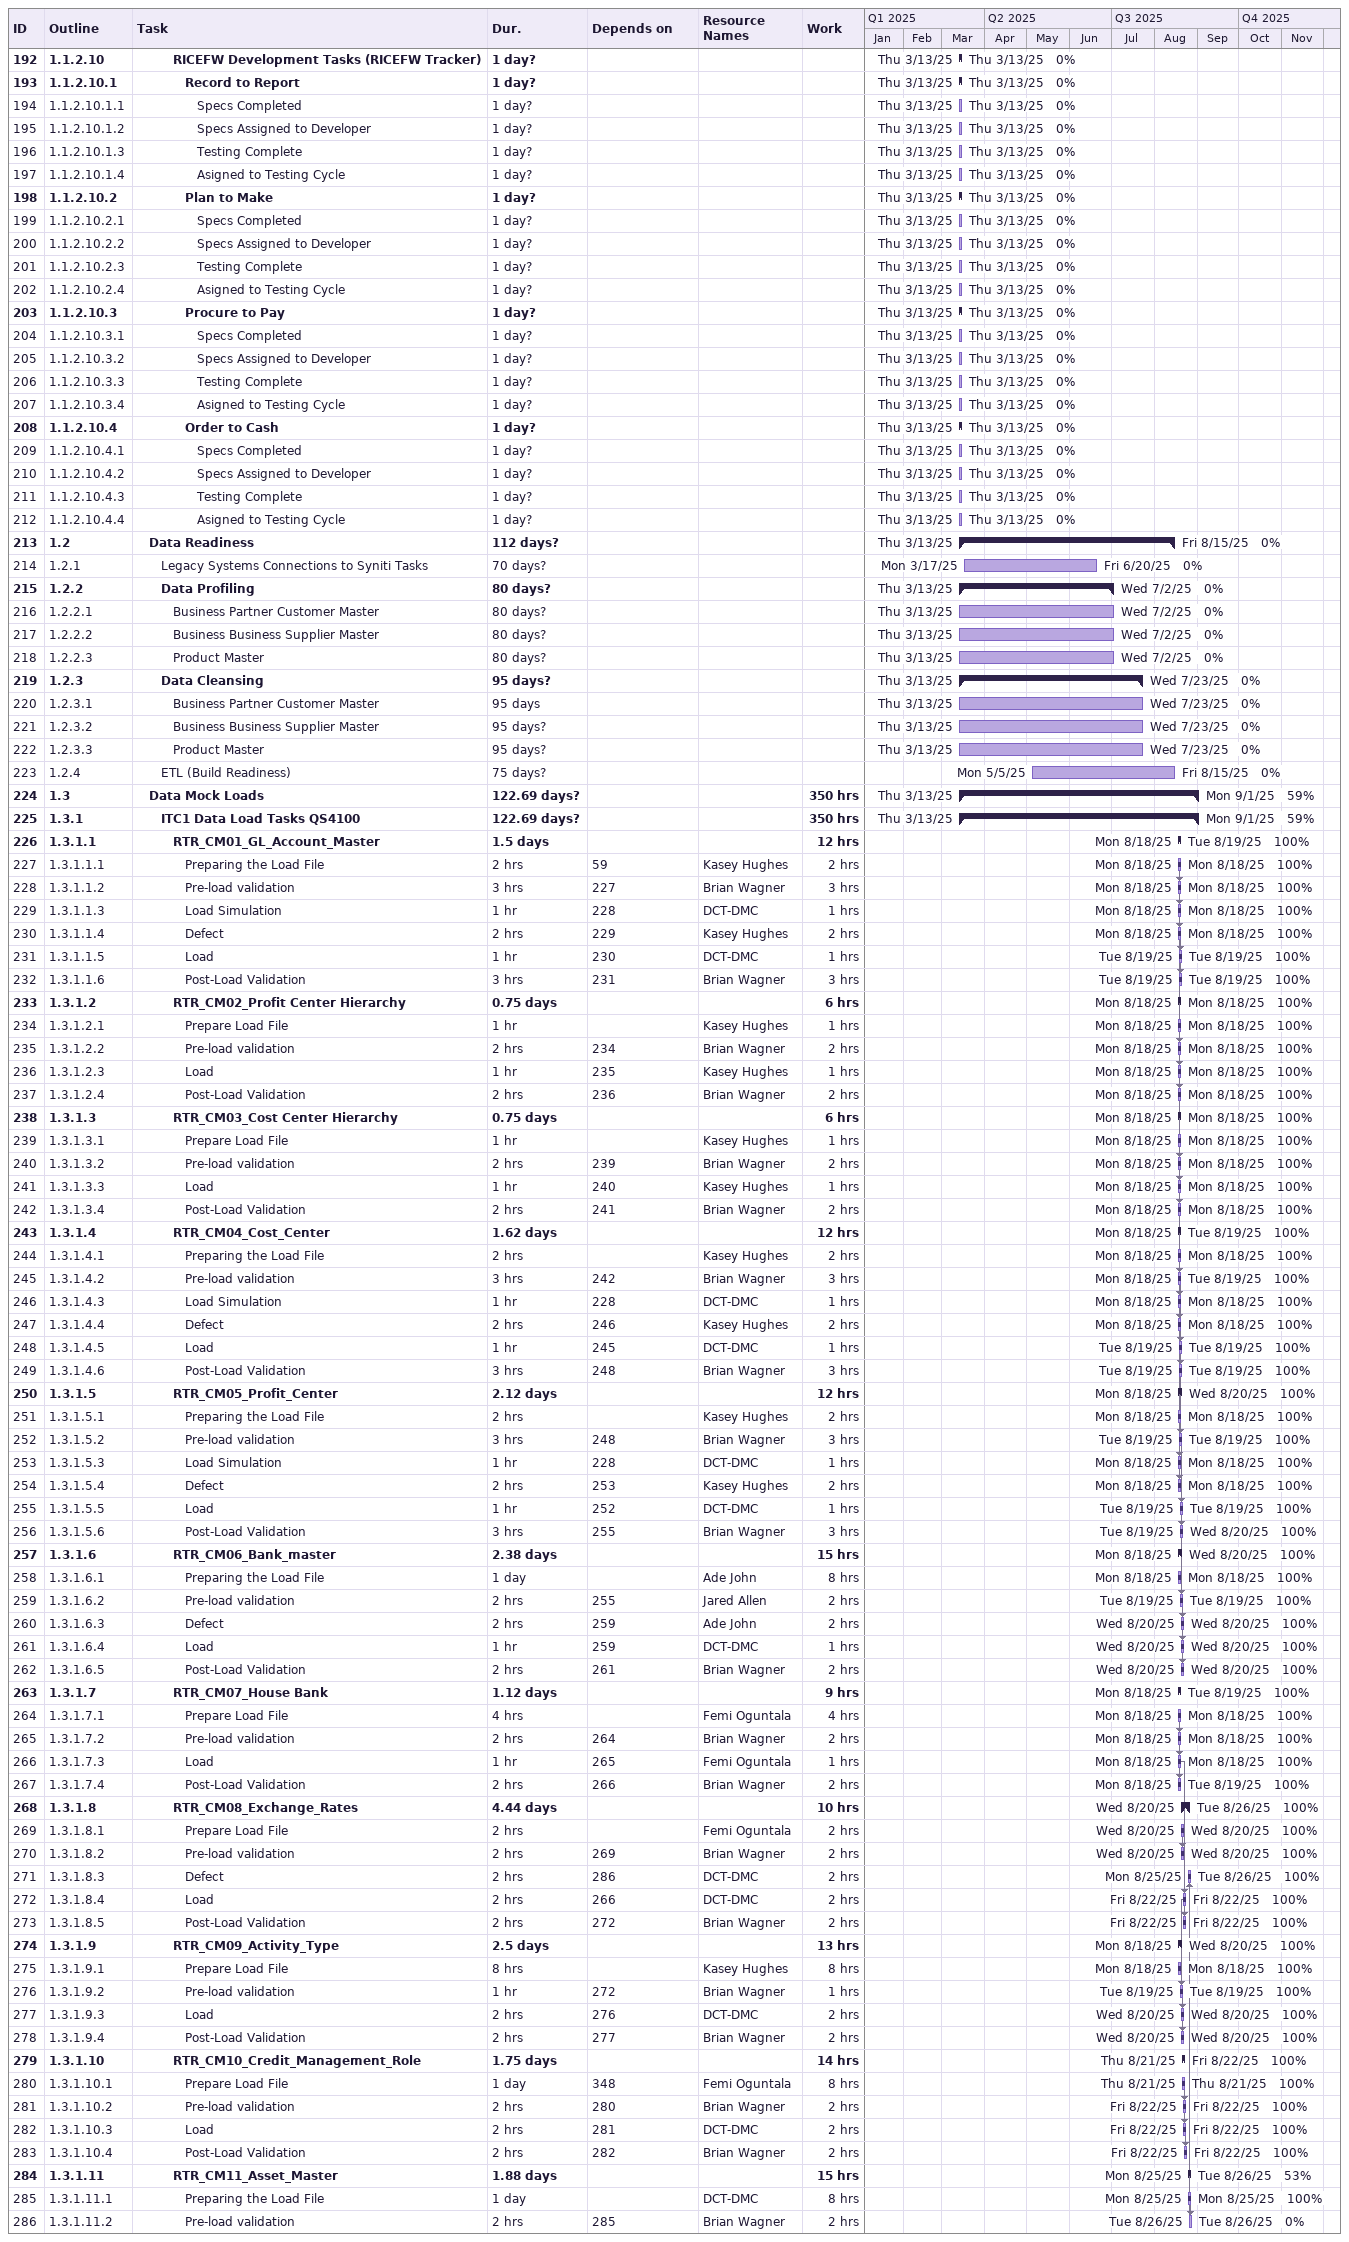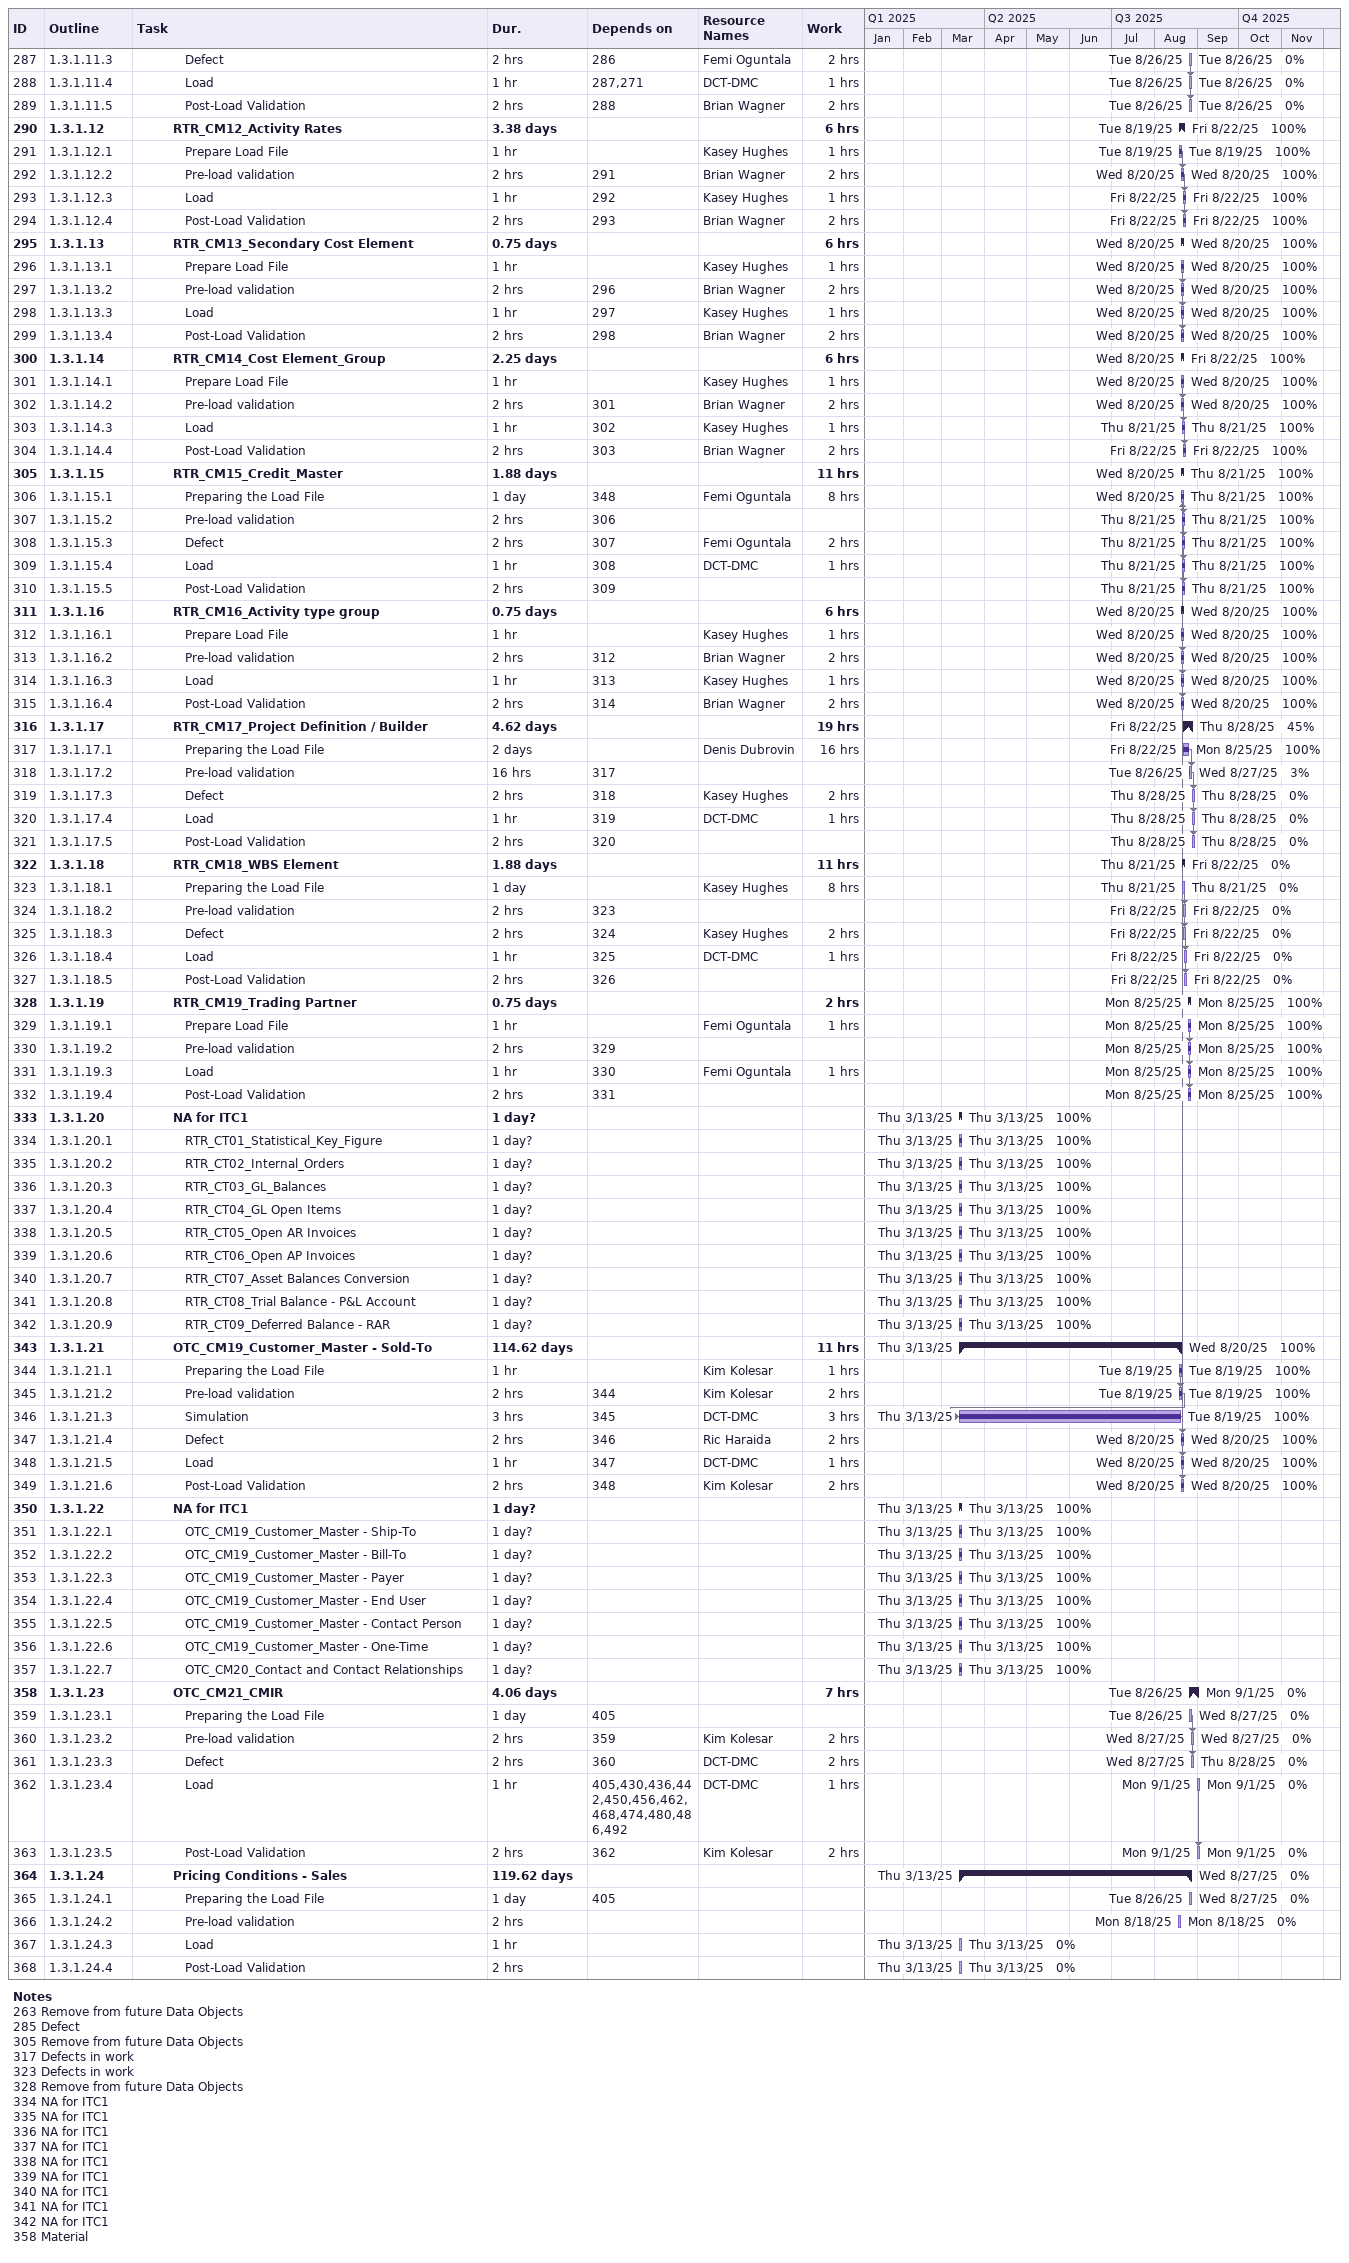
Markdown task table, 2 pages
| ID | WBS | Task | Duration | Start | Finish | Predecessors | Resources | % complete | Work (h) |
|---|---|---|---|---|---|---|---|---|---|
| 192 | 1.1.2.10 | **RICEFW Development Tasks (RICEFW Tracker)** | 1d? | 2025-03-13 | 2025-03-13 |  |  | 0 |  |
| 193 | 1.1.2.10.1 | **Record to Report** | 1d? | 2025-03-13 | 2025-03-13 |  |  | 0 |  |
| 194 | 1.1.2.10.1.1 | Specs Completed | 1d? | 2025-03-13 | 2025-03-13 |  |  | 0 |  |
| 195 | 1.1.2.10.1.2 | Specs Assigned to Developer | 1d? | 2025-03-13 | 2025-03-13 |  |  | 0 |  |
| 196 | 1.1.2.10.1.3 | Testing Complete | 1d? | 2025-03-13 | 2025-03-13 |  |  | 0 |  |
| 197 | 1.1.2.10.1.4 | Asigned to Testing Cycle | 1d? | 2025-03-13 | 2025-03-13 |  |  | 0 |  |
| 198 | 1.1.2.10.2 | **Plan to Make** | 1d? | 2025-03-13 | 2025-03-13 |  |  | 0 |  |
| 199 | 1.1.2.10.2.1 | Specs Completed | 1d? | 2025-03-13 | 2025-03-13 |  |  | 0 |  |
| 200 | 1.1.2.10.2.2 | Specs Assigned to Developer | 1d? | 2025-03-13 | 2025-03-13 |  |  | 0 |  |
| 201 | 1.1.2.10.2.3 | Testing Complete | 1d? | 2025-03-13 | 2025-03-13 |  |  | 0 |  |
| 202 | 1.1.2.10.2.4 | Asigned to Testing Cycle | 1d? | 2025-03-13 | 2025-03-13 |  |  | 0 |  |
| 203 | 1.1.2.10.3 | **Procure to Pay** | 1d? | 2025-03-13 | 2025-03-13 |  |  | 0 |  |
| 204 | 1.1.2.10.3.1 | Specs Completed | 1d? | 2025-03-13 | 2025-03-13 |  |  | 0 |  |
| 205 | 1.1.2.10.3.2 | Specs Assigned to Developer | 1d? | 2025-03-13 | 2025-03-13 |  |  | 0 |  |
| 206 | 1.1.2.10.3.3 | Testing Complete | 1d? | 2025-03-13 | 2025-03-13 |  |  | 0 |  |
| 207 | 1.1.2.10.3.4 | Asigned to Testing Cycle | 1d? | 2025-03-13 | 2025-03-13 |  |  | 0 |  |
| 208 | 1.1.2.10.4 | **Order to Cash** | 1d? | 2025-03-13 | 2025-03-13 |  |  | 0 |  |
| 209 | 1.1.2.10.4.1 | Specs Completed | 1d? | 2025-03-13 | 2025-03-13 |  |  | 0 |  |
| 210 | 1.1.2.10.4.2 | Specs Assigned to Developer | 1d? | 2025-03-13 | 2025-03-13 |  |  | 0 |  |
| 211 | 1.1.2.10.4.3 | Testing Complete | 1d? | 2025-03-13 | 2025-03-13 |  |  | 0 |  |
| 212 | 1.1.2.10.4.4 | Asigned to Testing Cycle | 1d? | 2025-03-13 | 2025-03-13 |  |  | 0 |  |
| 213 | 1.2 | **Data Readiness** | 112d? | 2025-03-13 | 2025-08-15 |  |  | 0 |  |
| 214 | 1.2.1 | Legacy Systems Connections to Syniti Tasks | 70d? | 2025-03-17 | 2025-06-20 |  |  | 0 |  |
| 215 | 1.2.2 | **Data Profiling** | 80d? | 2025-03-13 | 2025-07-02 |  |  | 0 |  |
| 216 | 1.2.2.1 | Business Partner Customer Master | 80d? | 2025-03-13 | 2025-07-02 |  |  | 0 |  |
| 217 | 1.2.2.2 | Business Business Supplier Master | 80d? | 2025-03-13 | 2025-07-02 |  |  | 0 |  |
| 218 | 1.2.2.3 | Product Master | 80d? | 2025-03-13 | 2025-07-02 |  |  | 0 |  |
| 219 | 1.2.3 | **Data Cleansing** | 95d? | 2025-03-13 | 2025-07-23 |  |  | 0 |  |
| 220 | 1.2.3.1 | Business Partner Customer Master | 95d | 2025-03-13 | 2025-07-23 |  |  | 0 |  |
| 221 | 1.2.3.2 | Business Business Supplier Master | 95d? | 2025-03-13 | 2025-07-23 |  |  | 0 |  |
| 222 | 1.2.3.3 | Product Master | 95d? | 2025-03-13 | 2025-07-23 |  |  | 0 |  |
| 223 | 1.2.4 | ETL (Build Readiness) | 75d? | 2025-05-05 | 2025-08-15 |  |  | 0 |  |
| 224 | 1.3 | **Data Mock Loads** | 122.69d? | 2025-03-13 | 2025-09-01 |  |  | 59 | 350 |
| 225 | 1.3.1 | **ITC1 Data Load Tasks QS4100** | 122.69d? | 2025-03-13 | 2025-09-01 |  |  | 59 | 350 |
| 226 | 1.3.1.1 | **RTR_CM01_GL_Account_Master** | 1.5d | 2025-08-18 | 2025-08-19 |  |  | 100 | 12 |
| 227 | 1.3.1.1.1 | Preparing the Load File | 2h | 2025-08-18 | 2025-08-18 | 59 | Kasey Hughes | 100 | 2 |
| 228 | 1.3.1.1.2 | Pre-load validation | 3h | 2025-08-18 | 2025-08-18 | 227 | Brian Wagner | 100 | 3 |
| 229 | 1.3.1.1.3 | Load Simulation | 1h | 2025-08-18 | 2025-08-18 | 228 | DCT-DMC | 100 | 1 |
| 230 | 1.3.1.1.4 | Defect | 2h | 2025-08-18 | 2025-08-18 | 229 | Kasey Hughes | 100 | 2 |
| 231 | 1.3.1.1.5 | Load | 1h | 2025-08-19 | 2025-08-19 | 230 | DCT-DMC | 100 | 1 |
| 232 | 1.3.1.1.6 | Post-Load Validation | 3h | 2025-08-19 | 2025-08-19 | 231 | Brian Wagner | 100 | 3 |
| 233 | 1.3.1.2 | **RTR_CM02_Profit Center Hierarchy** | 0.75d | 2025-08-18 | 2025-08-18 |  |  | 100 | 6 |
| 234 | 1.3.1.2.1 | Prepare Load File | 1h | 2025-08-18 | 2025-08-18 |  | Kasey Hughes | 100 | 1 |
| 235 | 1.3.1.2.2 | Pre-load validation | 2h | 2025-08-18 | 2025-08-18 | 234 | Brian Wagner | 100 | 2 |
| 236 | 1.3.1.2.3 | Load | 1h | 2025-08-18 | 2025-08-18 | 235 | Kasey Hughes | 100 | 1 |
| 237 | 1.3.1.2.4 | Post-Load Validation | 2h | 2025-08-18 | 2025-08-18 | 236 | Brian Wagner | 100 | 2 |
| 238 | 1.3.1.3 | **RTR_CM03_Cost Center Hierarchy** | 0.75d | 2025-08-18 | 2025-08-18 |  |  | 100 | 6 |
| 239 | 1.3.1.3.1 | Prepare Load File | 1h | 2025-08-18 | 2025-08-18 |  | Kasey Hughes | 100 | 1 |
| 240 | 1.3.1.3.2 | Pre-load validation | 2h | 2025-08-18 | 2025-08-18 | 239 | Brian Wagner | 100 | 2 |
| 241 | 1.3.1.3.3 | Load | 1h | 2025-08-18 | 2025-08-18 | 240 | Kasey Hughes | 100 | 1 |
| 242 | 1.3.1.3.4 | Post-Load Validation | 2h | 2025-08-18 | 2025-08-18 | 241 | Brian Wagner | 100 | 2 |
| 243 | 1.3.1.4 | **RTR_CM04_Cost_Center** | 1.62d | 2025-08-18 | 2025-08-19 |  |  | 100 | 12 |
| 244 | 1.3.1.4.1 | Preparing the Load File | 2h | 2025-08-18 | 2025-08-18 |  | Kasey Hughes | 100 | 2 |
| 245 | 1.3.1.4.2 | Pre-load validation | 3h | 2025-08-18 | 2025-08-19 | 242 | Brian Wagner | 100 | 3 |
| 246 | 1.3.1.4.3 | Load Simulation | 1h | 2025-08-18 | 2025-08-18 | 228 | DCT-DMC | 100 | 1 |
| 247 | 1.3.1.4.4 | Defect | 2h | 2025-08-18 | 2025-08-18 | 246 | Kasey Hughes | 100 | 2 |
| 248 | 1.3.1.4.5 | Load | 1h | 2025-08-19 | 2025-08-19 | 245 | DCT-DMC | 100 | 1 |
| 249 | 1.3.1.4.6 | Post-Load Validation | 3h | 2025-08-19 | 2025-08-19 | 248 | Brian Wagner | 100 | 3 |
| 250 | 1.3.1.5 | **RTR_CM05_Profit_Center** | 2.12d | 2025-08-18 | 2025-08-20 |  |  | 100 | 12 |
| 251 | 1.3.1.5.1 | Preparing the Load File | 2h | 2025-08-18 | 2025-08-18 |  | Kasey Hughes | 100 | 2 |
| 252 | 1.3.1.5.2 | Pre-load validation | 3h | 2025-08-19 | 2025-08-19 | 248 | Brian Wagner | 100 | 3 |
| 253 | 1.3.1.5.3 | Load Simulation | 1h | 2025-08-18 | 2025-08-18 | 228 | DCT-DMC | 100 | 1 |
| 254 | 1.3.1.5.4 | Defect | 2h | 2025-08-18 | 2025-08-18 | 253 | Kasey Hughes | 100 | 2 |
| 255 | 1.3.1.5.5 | Load | 1h | 2025-08-19 | 2025-08-19 | 252 | DCT-DMC | 100 | 1 |
| 256 | 1.3.1.5.6 | Post-Load Validation | 3h | 2025-08-19 | 2025-08-20 | 255 | Brian Wagner | 100 | 3 |
| 257 | 1.3.1.6 | **RTR_CM06_Bank_master** | 2.38d | 2025-08-18 | 2025-08-20 |  |  | 100 | 15 |
| 258 | 1.3.1.6.1 | Preparing the Load File | 1d | 2025-08-18 | 2025-08-18 |  | Ade John | 100 | 8 |
| 259 | 1.3.1.6.2 | Pre-load validation | 2h | 2025-08-19 | 2025-08-19 | 255 | Jared Allen | 100 | 2 |
| 260 | 1.3.1.6.3 | Defect | 2h | 2025-08-20 | 2025-08-20 | 259 | Ade John | 100 | 2 |
| 261 | 1.3.1.6.4 | Load | 1h | 2025-08-20 | 2025-08-20 | 259 | DCT-DMC | 100 | 1 |
| 262 | 1.3.1.6.5 | Post-Load Validation | 2h | 2025-08-20 | 2025-08-20 | 261 | Brian Wagner | 100 | 2 |
| 263 | 1.3.1.7 | **RTR_CM07_House Bank** | 1.12d | 2025-08-18 | 2025-08-19 |  |  | 100 | 9 |
| 264 | 1.3.1.7.1 | Prepare Load File | 4h | 2025-08-18 | 2025-08-18 |  | Femi Oguntala | 100 | 4 |
| 265 | 1.3.1.7.2 | Pre-load validation | 2h | 2025-08-18 | 2025-08-18 | 264 | Brian Wagner | 100 | 2 |
| 266 | 1.3.1.7.3 | Load | 1h | 2025-08-18 | 2025-08-18 | 265 | Femi Oguntala | 100 | 1 |
| 267 | 1.3.1.7.4 | Post-Load Validation | 2h | 2025-08-18 | 2025-08-19 | 266 | Brian Wagner | 100 | 2 |
| 268 | 1.3.1.8 | **RTR_CM08_Exchange_Rates** | 4.44d | 2025-08-20 | 2025-08-26 |  |  | 100 | 10 |
| 269 | 1.3.1.8.1 | Prepare Load File | 2h | 2025-08-20 | 2025-08-20 |  | Femi Oguntala | 100 | 2 |
| 270 | 1.3.1.8.2 | Pre-load validation | 2h | 2025-08-20 | 2025-08-20 | 269 | Brian Wagner | 100 | 2 |
| 271 | 1.3.1.8.3 | Defect | 2h | 2025-08-25 | 2025-08-26 | 286 | DCT-DMC | 100 | 2 |
| 272 | 1.3.1.8.4 | Load | 2h | 2025-08-22 | 2025-08-22 | 266 | DCT-DMC | 100 | 2 |
| 273 | 1.3.1.8.5 | Post-Load Validation | 2h | 2025-08-22 | 2025-08-22 | 272 | Brian Wagner | 100 | 2 |
| 274 | 1.3.1.9 | **RTR_CM09_Activity_Type** | 2.5d | 2025-08-18 | 2025-08-20 |  |  | 100 | 13 |
| 275 | 1.3.1.9.1 | Prepare Load File | 8h | 2025-08-18 | 2025-08-18 |  | Kasey Hughes | 100 | 8 |
| 276 | 1.3.1.9.2 | Pre-load validation | 1h | 2025-08-19 | 2025-08-19 | 272 | Brian Wagner | 100 | 1 |
| 277 | 1.3.1.9.3 | Load | 2h | 2025-08-20 | 2025-08-20 | 276 | DCT-DMC | 100 | 2 |
| 278 | 1.3.1.9.4 | Post-Load Validation | 2h | 2025-08-20 | 2025-08-20 | 277 | Brian Wagner | 100 | 2 |
| 279 | 1.3.1.10 | **RTR_CM10_Credit_Management_Role** | 1.75d | 2025-08-21 | 2025-08-22 |  |  | 100 | 14 |
| 280 | 1.3.1.10.1 | Prepare Load File | 1d | 2025-08-21 | 2025-08-21 | 348 | Femi Oguntala | 100 | 8 |
| 281 | 1.3.1.10.2 | Pre-load validation | 2h | 2025-08-22 | 2025-08-22 | 280 | Brian Wagner | 100 | 2 |
| 282 | 1.3.1.10.3 | Load | 2h | 2025-08-22 | 2025-08-22 | 281 | DCT-DMC | 100 | 2 |
| 283 | 1.3.1.10.4 | Post-Load Validation | 2h | 2025-08-22 | 2025-08-22 | 282 | Brian Wagner | 100 | 2 |
| 284 | 1.3.1.11 | **RTR_CM11_Asset_Master** | 1.88d | 2025-08-25 | 2025-08-26 |  |  | 53 | 15 |
| 285 | 1.3.1.11.1 | Preparing the Load File | 1d | 2025-08-25 | 2025-08-25 |  | DCT-DMC | 100 | 8 |
| 286 | 1.3.1.11.2 | Pre-load validation | 2h | 2025-08-26 | 2025-08-26 | 285 | Brian Wagner | 0 | 2 |
| 287 | 1.3.1.11.3 | Defect | 2h | 2025-08-26 | 2025-08-26 | 286 | Femi Oguntala | 0 | 2 |
| 288 | 1.3.1.11.4 | Load | 1h | 2025-08-26 | 2025-08-26 | 287, 271 | DCT-DMC | 0 | 1 |
| 289 | 1.3.1.11.5 | Post-Load Validation | 2h | 2025-08-26 | 2025-08-26 | 288 | Brian Wagner | 0 | 2 |
| 290 | 1.3.1.12 | **RTR_CM12_Activity Rates** | 3.38d | 2025-08-19 | 2025-08-22 |  |  | 100 | 6 |
| 291 | 1.3.1.12.1 | Prepare Load File | 1h | 2025-08-19 | 2025-08-19 |  | Kasey Hughes | 100 | 1 |
| 292 | 1.3.1.12.2 | Pre-load validation | 2h | 2025-08-20 | 2025-08-20 | 291 | Brian Wagner | 100 | 2 |
| 293 | 1.3.1.12.3 | Load | 1h | 2025-08-22 | 2025-08-22 | 292 | Kasey Hughes | 100 | 1 |
| 294 | 1.3.1.12.4 | Post-Load Validation | 2h | 2025-08-22 | 2025-08-22 | 293 | Brian Wagner | 100 | 2 |
| 295 | 1.3.1.13 | **RTR_CM13_Secondary Cost Element** | 0.75d | 2025-08-20 | 2025-08-20 |  |  | 100 | 6 |
| 296 | 1.3.1.13.1 | Prepare Load File | 1h | 2025-08-20 | 2025-08-20 |  | Kasey Hughes | 100 | 1 |
| 297 | 1.3.1.13.2 | Pre-load validation | 2h | 2025-08-20 | 2025-08-20 | 296 | Brian Wagner | 100 | 2 |
| 298 | 1.3.1.13.3 | Load | 1h | 2025-08-20 | 2025-08-20 | 297 | Kasey Hughes | 100 | 1 |
| 299 | 1.3.1.13.4 | Post-Load Validation | 2h | 2025-08-20 | 2025-08-20 | 298 | Brian Wagner | 100 | 2 |
| 300 | 1.3.1.14 | **RTR_CM14_Cost Element_Group** | 2.25d | 2025-08-20 | 2025-08-22 |  |  | 100 | 6 |
| 301 | 1.3.1.14.1 | Prepare Load File | 1h | 2025-08-20 | 2025-08-20 |  | Kasey Hughes | 100 | 1 |
| 302 | 1.3.1.14.2 | Pre-load validation | 2h | 2025-08-20 | 2025-08-20 | 301 | Brian Wagner | 100 | 2 |
| 303 | 1.3.1.14.3 | Load | 1h | 2025-08-21 | 2025-08-21 | 302 | Kasey Hughes | 100 | 1 |
| 304 | 1.3.1.14.4 | Post-Load Validation | 2h | 2025-08-22 | 2025-08-22 | 303 | Brian Wagner | 100 | 2 |
| 305 | 1.3.1.15 | **RTR_CM15_Credit_Master** | 1.88d | 2025-08-20 | 2025-08-21 |  |  | 100 | 11 |
| 306 | 1.3.1.15.1 | Preparing the Load File | 1d | 2025-08-20 | 2025-08-21 | 348 | Femi Oguntala | 100 | 8 |
| 307 | 1.3.1.15.2 | Pre-load validation | 2h | 2025-08-21 | 2025-08-21 | 306 |  | 100 |  |
| 308 | 1.3.1.15.3 | Defect | 2h | 2025-08-21 | 2025-08-21 | 307 | Femi Oguntala | 100 | 2 |
| 309 | 1.3.1.15.4 | Load | 1h | 2025-08-21 | 2025-08-21 | 308 | DCT-DMC | 100 | 1 |
| 310 | 1.3.1.15.5 | Post-Load Validation | 2h | 2025-08-21 | 2025-08-21 | 309 |  | 100 |  |
| 311 | 1.3.1.16 | **RTR_CM16_Activity type group** | 0.75d | 2025-08-20 | 2025-08-20 |  |  | 100 | 6 |
| 312 | 1.3.1.16.1 | Prepare Load File | 1h | 2025-08-20 | 2025-08-20 |  | Kasey Hughes | 100 | 1 |
| 313 | 1.3.1.16.2 | Pre-load validation | 2h | 2025-08-20 | 2025-08-20 | 312 | Brian Wagner | 100 | 2 |
| 314 | 1.3.1.16.3 | Load | 1h | 2025-08-20 | 2025-08-20 | 313 | Kasey Hughes | 100 | 1 |
| 315 | 1.3.1.16.4 | Post-Load Validation | 2h | 2025-08-20 | 2025-08-20 | 314 | Brian Wagner | 100 | 2 |
| 316 | 1.3.1.17 | **RTR_CM17_Project Definition / Builder** | 4.62d | 2025-08-22 | 2025-08-28 |  |  | 45 | 19 |
| 317 | 1.3.1.17.1 | Preparing the Load File | 2d | 2025-08-22 | 2025-08-25 |  | Denis Dubrovin | 100 | 16 |
| 318 | 1.3.1.17.2 | Pre-load validation | 16h | 2025-08-26 | 2025-08-27 | 317 |  | 3 |  |
| 319 | 1.3.1.17.3 | Defect | 2h | 2025-08-28 | 2025-08-28 | 318 | Kasey Hughes | 0 | 2 |
| 320 | 1.3.1.17.4 | Load | 1h | 2025-08-28 | 2025-08-28 | 319 | DCT-DMC | 0 | 1 |
| 321 | 1.3.1.17.5 | Post-Load Validation | 2h | 2025-08-28 | 2025-08-28 | 320 |  | 0 |  |
| 322 | 1.3.1.18 | **RTR_CM18_WBS Element** | 1.88d | 2025-08-21 | 2025-08-22 |  |  | 0 | 11 |
| 323 | 1.3.1.18.1 | Preparing the Load File | 1d | 2025-08-21 | 2025-08-21 |  | Kasey Hughes | 0 | 8 |
| 324 | 1.3.1.18.2 | Pre-load validation | 2h | 2025-08-22 | 2025-08-22 | 323 |  | 0 |  |
| 325 | 1.3.1.18.3 | Defect | 2h | 2025-08-22 | 2025-08-22 | 324 | Kasey Hughes | 0 | 2 |
| 326 | 1.3.1.18.4 | Load | 1h | 2025-08-22 | 2025-08-22 | 325 | DCT-DMC | 0 | 1 |
| 327 | 1.3.1.18.5 | Post-Load Validation | 2h | 2025-08-22 | 2025-08-22 | 326 |  | 0 |  |
| 328 | 1.3.1.19 | **RTR_CM19_Trading Partner** | 0.75d | 2025-08-25 | 2025-08-25 |  |  | 100 | 2 |
| 329 | 1.3.1.19.1 | Prepare Load File | 1h | 2025-08-25 | 2025-08-25 |  | Femi Oguntala | 100 | 1 |
| 330 | 1.3.1.19.2 | Pre-load validation | 2h | 2025-08-25 | 2025-08-25 | 329 |  | 100 |  |
| 331 | 1.3.1.19.3 | Load | 1h | 2025-08-25 | 2025-08-25 | 330 | Femi Oguntala | 100 | 1 |
| 332 | 1.3.1.19.4 | Post-Load Validation | 2h | 2025-08-25 | 2025-08-25 | 331 |  | 100 |  |
| 333 | 1.3.1.20 | **NA for ITC1** | 1d? | 2025-03-13 | 2025-03-13 |  |  | 100 |  |
| 334 | 1.3.1.20.1 | RTR_CT01_Statistical_Key_Figure | 1d? | 2025-03-13 | 2025-03-13 |  |  | 100 |  |
| 335 | 1.3.1.20.2 | RTR_CT02_Internal_Orders | 1d? | 2025-03-13 | 2025-03-13 |  |  | 100 |  |
| 336 | 1.3.1.20.3 | RTR_CT03_GL_Balances | 1d? | 2025-03-13 | 2025-03-13 |  |  | 100 |  |
| 337 | 1.3.1.20.4 | RTR_CT04_GL Open Items | 1d? | 2025-03-13 | 2025-03-13 |  |  | 100 |  |
| 338 | 1.3.1.20.5 | RTR_CT05_Open AR Invoices | 1d? | 2025-03-13 | 2025-03-13 |  |  | 100 |  |
| 339 | 1.3.1.20.6 | RTR_CT06_Open AP Invoices | 1d? | 2025-03-13 | 2025-03-13 |  |  | 100 |  |
| 340 | 1.3.1.20.7 | RTR_CT07_Asset Balances Conversion | 1d? | 2025-03-13 | 2025-03-13 |  |  | 100 |  |
| 341 | 1.3.1.20.8 | RTR_CT08_Trial Balance - P&L Account | 1d? | 2025-03-13 | 2025-03-13 |  |  | 100 |  |
| 342 | 1.3.1.20.9 | RTR_CT09_Deferred Balance - RAR | 1d? | 2025-03-13 | 2025-03-13 |  |  | 100 |  |
| 343 | 1.3.1.21 | **OTC_CM19_Customer_Master - Sold-To** | 114.62d | 2025-03-13 | 2025-08-20 |  |  | 100 | 11 |
| 344 | 1.3.1.21.1 | Preparing the Load File | 1h | 2025-08-19 | 2025-08-19 |  | Kim Kolesar | 100 | 1 |
| 345 | 1.3.1.21.2 | Pre-load validation | 2h | 2025-08-19 | 2025-08-19 | 344 | Kim Kolesar | 100 | 2 |
| 346 | 1.3.1.21.3 | Simulation | 3h | 2025-03-13 | 2025-08-19 | 345 | DCT-DMC | 100 | 3 |
| 347 | 1.3.1.21.4 | Defect | 2h | 2025-08-20 | 2025-08-20 | 346 | Ric Haraida | 100 | 2 |
| 348 | 1.3.1.21.5 | Load | 1h | 2025-08-20 | 2025-08-20 | 347 | DCT-DMC | 100 | 1 |
| 349 | 1.3.1.21.6 | Post-Load Validation | 2h | 2025-08-20 | 2025-08-20 | 348 | Kim Kolesar | 100 | 2 |
| 350 | 1.3.1.22 | **NA for ITC1** | 1d? | 2025-03-13 | 2025-03-13 |  |  | 100 |  |
| 351 | 1.3.1.22.1 | OTC_CM19_Customer_Master - Ship-To | 1d? | 2025-03-13 | 2025-03-13 |  |  | 100 |  |
| 352 | 1.3.1.22.2 | OTC_CM19_Customer_Master - Bill-To | 1d? | 2025-03-13 | 2025-03-13 |  |  | 100 |  |
| 353 | 1.3.1.22.3 | OTC_CM19_Customer_Master - Payer | 1d? | 2025-03-13 | 2025-03-13 |  |  | 100 |  |
| 354 | 1.3.1.22.4 | OTC_CM19_Customer_Master - End User | 1d? | 2025-03-13 | 2025-03-13 |  |  | 100 |  |
| 355 | 1.3.1.22.5 | OTC_CM19_Customer_Master - Contact Person | 1d? | 2025-03-13 | 2025-03-13 |  |  | 100 |  |
| 356 | 1.3.1.22.6 | OTC_CM19_Customer_Master - One-Time | 1d? | 2025-03-13 | 2025-03-13 |  |  | 100 |  |
| 357 | 1.3.1.22.7 | OTC_CM20_Contact and Contact Relationships | 1d? | 2025-03-13 | 2025-03-13 |  |  | 100 |  |
| 358 | 1.3.1.23 | **OTC_CM21_CMIR** | 4.06d | 2025-08-26 | 2025-09-01 |  |  | 0 | 7 |
| 359 | 1.3.1.23.1 | Preparing the Load File | 1d | 2025-08-26 | 2025-08-27 | 405 |  | 0 |  |
| 360 | 1.3.1.23.2 | Pre-load validation | 2h | 2025-08-27 | 2025-08-27 | 359 | Kim Kolesar | 0 | 2 |
| 361 | 1.3.1.23.3 | Defect | 2h | 2025-08-27 | 2025-08-28 | 360 | DCT-DMC | 0 | 2 |
| 362 | 1.3.1.23.4 | Load | 1h | 2025-09-01 | 2025-09-01 | 405, 430, 436, 442, 450, 456, 462, 468, 474, 480, 486, 492 | DCT-DMC | 0 | 1 |
| 363 | 1.3.1.23.5 | Post-Load Validation | 2h | 2025-09-01 | 2025-09-01 | 362 | Kim Kolesar | 0 | 2 |
| 364 | 1.3.1.24 | **Pricing Conditions - Sales** | 119.62d | 2025-03-13 | 2025-08-27 |  |  | 0 |  |
| 365 | 1.3.1.24.1 | Preparing the Load File | 1d | 2025-08-26 | 2025-08-27 | 405 |  | 0 |  |
| 366 | 1.3.1.24.2 | Pre-load validation | 2h | 2025-08-18 | 2025-08-18 |  |  | 0 |  |
| 367 | 1.3.1.24.3 | Load | 1h | 2025-03-13 | 2025-03-13 |  |  | 0 |  |
| 368 | 1.3.1.24.4 | Post-Load Validation | 2h | 2025-03-13 | 2025-03-13 |  |  | 0 |  |

Notes
- 263: Remove from future Data Objects
- 285: Defect
- 305: Remove from future Data Objects
- 317: Defects in work
- 323: Defects in work
- 328: Remove from future Data Objects
- 334: NA for ITC1
- 335: NA for ITC1
- 336: NA for ITC1
- 337: NA for ITC1
- 338: NA for ITC1
- 339: NA for ITC1
- 340: NA for ITC1
- 341: NA for ITC1
- 342: NA for ITC1
- 358: Material
